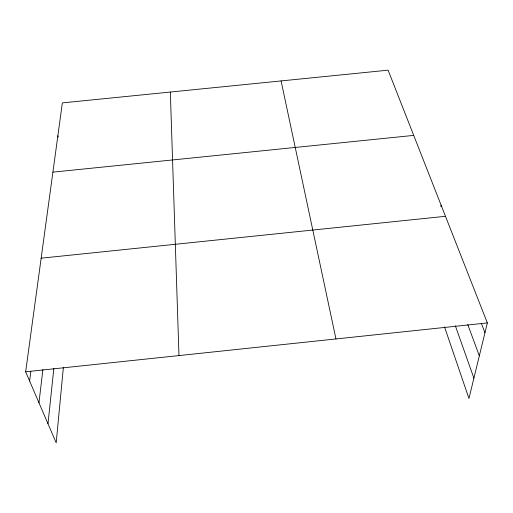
<?xml version="1.0" encoding="UTF-8"?>
<svg xmlns="http://www.w3.org/2000/svg" width="513" height="513" viewBox="0 0 513 513"><rect width="100%" height="100%" fill="white"/><g stroke="black" fill="none" stroke-linecap="round" stroke-linejoin="round"><path stroke-width="0.77" d="M63.394 367.295L56.186 442.828L25.65 371.803L62.355 102.895L388.104 70.172L487.35 322.921L468.959 398.492L444.54 326.948M47.985 423.751L53.859 368.296M38.969 402.782L42.893 369.501M29.613 381.018L30.857 371.483M440.872 206.662L441.103 205.142M25.65 371.803L487.35 322.921M41.155 258.186L445.483 216.306M52.903 172.137L413.715 135.394M481.515 323.767L484.965 332.719M467.76 324.517L479.334 355.868M455.345 325.793L473.903 378.184M57.866 135.74L58.27 137.163M281.086 80.926L335.957 338.952M170.335 92.051L178.979 355.573"/></g></svg>
